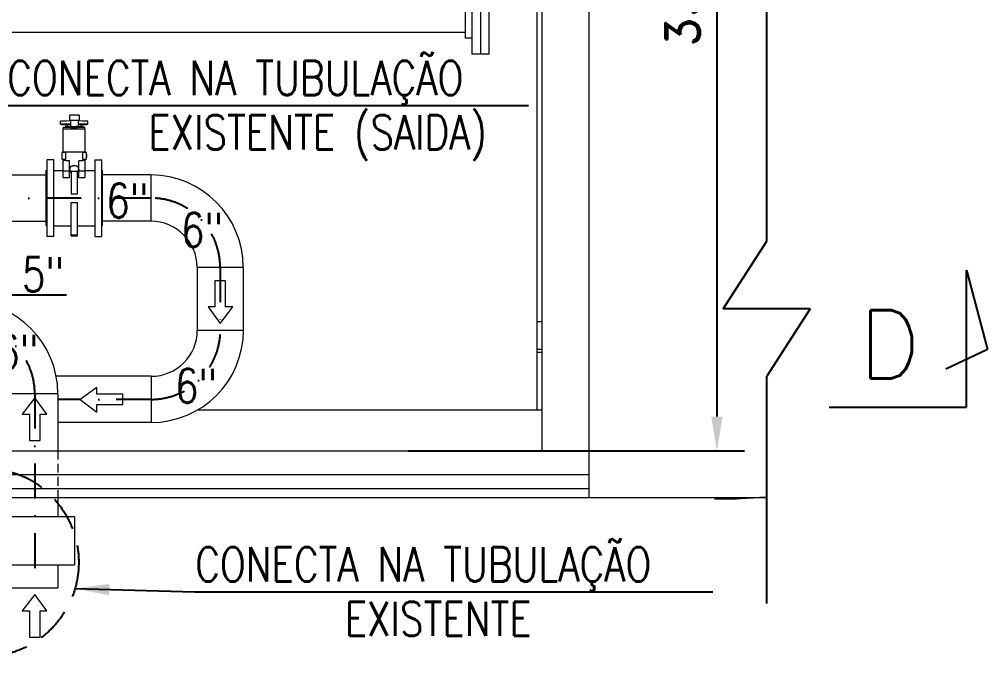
# Model space of a CAD drawing. Header units: millimetres. Extents: x -312439 to 477422, y -331570 to 212570.
# Drawn here: x 350492 to 354022, y 197625 to 199947 of the extents above; entities that cross this region are included whole.
import ezdxf
from ezdxf.enums import TextEntityAlignment as Align

# ---------------------------------------------------------------- set-up
doc = ezdxf.new("R2010")
doc.units = ezdxf.units.MM
doc.linetypes.add('DASHDOT', pattern=[25.4, 12.7, -6.35, 0, -6.35])
doc.linetypes.add('HIDDEN', pattern=[9.525, 6.35, -3.175])
for name, color, linetype in [('2', 2, 'Continuous'), ('ARCONDTEXTO', 4, 'Continuous'), ('TEXTO FORMATO', 4, 'Continuous')]:
    doc.layers.add(name, color=color, linetype=linetype)
doc.styles.add('ROMAND', font='ROMAND.SHX')
doc.styles.add('ROMANS', font='romans.shx', dxfattribs={"height": 187.5})
doc.dimstyles.new('1-50 (MILIMETRO)', dxfattribs={"dimscale": 0, "dimtxt": 125, "dimasz": 125, "dimexe": 100, "dimexo": 100, "dimgap": 50, "dimtad": 0, "dimdec": 0, "dimzin": 0, "dimdsep": 46, "dimtxsty": 'ROMAND', "dimcen": -390, "dimclrd": 1, "dimclre": 1, "dimclrt": 3, "dimadec": 0, "dimazin": 0, "dimtfac": 1, "dimtdec": 0, "dimtix": 1, "dimtmove": 2, "dimatfit": 2, "dimfxl": 1, "dimtvp": 1, "dimtolj": 1, "dimtzin": 0, "dimarcsym": 0})

# ---------------------------------------------------------------- blocks, each defined once
blk = doc.blocks.new('*D13')
at = {"color": 1, "lineweight": -2, "transparency": 16777216}
for p, q in [((351909.8, 201748.8), (353135.2, 201748.8)), ((353035.2, 201623.8), (353035.2, 198499.4)), ((351909.8, 198374.4), (353135.2, 198374.4))]:
    blk.add_line(p, q, dxfattribs=at)
at = {"color": 1, "transparency": 16777216}
for points in [[(353014.4, 201623.8), (353056, 201623.8), (353035.2, 201748.8)], [(353014.4, 198499.4), (353056, 198499.4), (353035.2, 198374.4)]]:
    blk.add_solid(points, dxfattribs=at)
at = {"layer": 'Defpoints', "color": 0, "transparency": 16777216}
for p in [(351809.8, 201748.8), (351809.8, 198374.4), (353035.2, 198374.4)]:
    blk.add_point(p, dxfattribs=at)
at = {"color": 3, "transparency": 16777216, "insert": (352910.2, 200061.6), "char_height": 125, "attachment_point": 5, "rotation": 90, "style": 'ROMAND'}
blk.add_mtext('\\A1;3374', dxfattribs=at)

msp = doc.modelspace()

# ---------------------------------------------------------------- linework, layer by layer
at = {"color": 1, "linetype": 'Continuous', "lineweight": 0}
for p, q in [((352568.512, 203569.437, 0), (352568.512, 198204.437, 0)), ((352378.512, 200578.55, 0), (352378.512, 198524.437, 0)), ((352398.512, 198374.437, 0), (352398.512, 200578.55, 0)), ((352398.512, 198844.062, 0), (352378.512, 198844.062, 0)), ((352398.512, 198744.062, 0), (352378.512, 198744.062, 0)), ((352378.512, 198734.062, 0), (352398.512, 198734.062, 0)), ((350972.664, 198646.058, 0), (350972.664, 198477.758, 0)), ((350548.512, 198567.834, 0), (350502.212, 198507.756, 0)), ((350592.366, 198507.756, 0), (350548.512, 198567.834, 0)), ((351143.677, 198524.437, 0), (352398.512, 198524.437, 0)), ((350502.212, 198507.756, 0), (350529.335, 198507.756, 0)), ((350529.335, 198507.756, 0), (350529.335, 198412.437, 0)), ((350567.69, 198412.437, 0), (350567.69, 198507.756, 0)), ((350567.69, 198507.756, 0), (350592.366, 198507.756, 0)), ((350529.335, 198412.437, 0), (350567.69, 198412.437, 0)), ((341758.512, 198374.437, 0), (352398.512, 198374.437, 0)), ((352568.512, 198286.445, 0), (341758.512, 198286.445, 0)), ((352568.512, 198236.445, 0), (341758.512, 198236.445, 0)), ((341588.512, 198204.437, 0), (353216.986, 198204.437, 0)), ((353025.966, 198200.059, 0), (353088.95, 198199.994, 0)), ((353089.077, 198200.351, 0), (353026.15, 198200.416, 0)), ((353216.986, 198205.713, 0), (353114.809, 198200.834, 0)), ((353120.654, 198200.59, 0), (353216.986, 198205.19, 0)), ((350548.512, 197851.164, 0), (350502.212, 197791.086, 0)), ((350592.366, 197791.086, 0), (350548.512, 197851.164, 0)), ((350502.212, 197791.086, 0), (350529.335, 197791.086, 0)), ((350529.335, 197791.086, 0), (350529.335, 197695.766, 0)), ((350567.69, 197695.766, 0), (350567.69, 197791.086, 0)), ((350567.69, 197791.086, 0), (350592.366, 197791.086, 0)), ((350529.335, 197695.766, 0), (350567.69, 197695.766, 0))]:
    msp.add_line(p, q, dxfattribs=at)
at = {"color": 5, "linetype": 'Continuous', "lineweight": 0}
for p, q in [((352141.733, 200302.658, 0), (352141.733, 199819.658, 0)), ((352173.533, 200302.658, 0), (352173.533, 199819.658, 0)), ((352205.333, 199819.658, 0), (352205.333, 200302.658, 0)), ((352117.933, 200243.658, 0), (352117.933, 199878.658, 0)), ((352117.933, 199899.258, 0), (347242.183, 199899.258, 0)), ((352141.733, 199878.658, 0), (352117.933, 199878.658, 0)), ((352205.333, 199819.658, 0), (352141.733, 199819.658, 0)), ((350642.389, 199564.202, 0), (350642.389, 199575.867, 0)), ((350674.889, 199597.903, 0), (350674.889, 199579.392, 0)), ((350709.889, 199597.903, 0), (350674.889, 199597.903, 0)), ((350674.889, 199579.392, 0), (350709.889, 199579.392, 0)), ((350678.063, 199579.392, 0), (350678.063, 199576.284, 0)), ((350678.389, 199579.392, 0), (350678.389, 199553.826, 0)), ((350706.389, 199579.392, 0), (350706.389, 199553.826, 0)), ((350706.715, 199579.392, 0), (350706.715, 199576.284, 0)), ((350709.889, 199597.903, 0), (350709.889, 199579.392, 0)), ((350742.389, 199564.202, 0), (350742.389, 199575.867, 0)), ((350652.389, 199547.834, 0), (350732.389, 199547.834, 0)), ((350652.389, 199464.408, 0), (350652.389, 199547.834, 0)), ((350653.327, 199553.303, 0), (350678.93, 199553.303, 0)), ((350653.327, 199547.834, 0), (350653.327, 199553.303, 0)), ((350661.831, 199556.894, 0), (350659.389, 199553.303, 0)), ((350661.831, 199556.894, 0), (350678.389, 199556.894, 0)), ((350667.389, 199564.202, 0), (350678.389, 199564.202, 0)), ((350667.389, 199556.894, 0), (350667.389, 199564.202, 0)), ((350705.848, 199553.303, 0), (350731.452, 199553.303, 0)), ((350706.389, 199564.202, 0), (350717.389, 199564.202, 0)), ((350706.389, 199556.894, 0), (350722.948, 199556.894, 0)), ((350717.389, 199556.894, 0), (350717.389, 199564.202, 0)), ((350722.948, 199556.894, 0), (350725.389, 199553.303, 0)), ((350731.452, 199547.834, 0), (350731.452, 199553.303, 0)), ((350732.389, 199464.408, 0), (350732.389, 199547.834, 0)), ((350652.389, 199464.408, 0), (350732.389, 199464.408, 0)), ((350654.389, 199464.408, 0), (350654.389, 199461.102, 0)), ((350730.389, 199464.408, 0), (350730.389, 199461.102, 0)), ((350591.989, 199434.908, 0), (350591.989, 199155.908, 0)), ((350617.389, 199434.908, 0), (350591.989, 199434.908, 0)), ((350617.389, 199155.908, 0), (350617.389, 199434.908, 0)), ((350647.12, 199454.889, 0), (350647.12, 199443.828, 0)), ((350647.276, 199461.102, 0), (350647.276, 199437.665, 0)), ((350661.993, 199461.102, 0), (350647.276, 199461.102, 0)), ((350647.276, 199437.665, 0), (350661.993, 199437.665, 0)), ((350652.389, 199370.659, 0), (350652.389, 199432.408, 0)), ((350652.389, 199432.408, 0), (350654.389, 199432.408, 0)), ((350654.389, 199437.665, 0), (350654.389, 199432.408, 0)), ((350661.993, 199437.665, 0), (350661.993, 199461.102, 0)), ((350675.389, 199370.659, 0), (350675.389, 199431.047, 0)), ((350709.389, 199370.659, 0), (350709.389, 199431.047, 0)), ((350721.877, 199461.102, 0), (350721.877, 199437.665, 0)), ((350737.502, 199461.102, 0), (350721.877, 199461.102, 0)), ((350721.877, 199437.665, 0), (350737.502, 199437.665, 0)), ((350730.389, 199437.665, 0), (350730.389, 199432.408, 0)), ((350730.389, 199432.408, 0), (350732.389, 199432.408, 0)), ((350732.389, 199370.659, 0), (350732.389, 199432.408, 0)), ((350737.502, 199437.665, 0), (350737.502, 199461.102, 0)), ((350737.658, 199443.828, 0), (350737.658, 199454.889, 0)), ((350767.389, 199434.908, 0), (350767.389, 199155.908, 0)), ((350767.389, 199434.908, 0), (350792.789, 199434.908, 0)), ((350792.789, 199155.908, 0), (350792.789, 199434.908, 0)), ((350590.389, 199395.308, 0), (350591.989, 199396.908, 0)), ((350590.389, 199195.508, 0), (350590.389, 199395.308, 0)), ((350617.389, 199396.408, 0), (350652.389, 199396.408, 0)), ((350652.389, 199395.182, 0), (350675.389, 199395.182, 0)), ((350680.889, 199393.315, 0), (350680.889, 199310.962, 0)), ((350680.889, 199393.315, 0), (350703.889, 199393.315, 0)), ((350703.889, 199310.962, 0), (350703.889, 199393.315, 0)), ((350709.389, 199395.182, 0), (350732.389, 199395.182, 0)), ((350732.389, 199396.408, 0), (350767.389, 199396.408, 0)), ((350794.389, 199395.308, 0), (350792.789, 199396.908, 0)), ((350794.389, 199395.308, 0), (350794.389, 199195.508, 0)), ((350407.743, 199379.558, 0), (350590.389, 199379.558, 0)), ((350652.389, 199370.659, 0), (350675.389, 199370.659, 0)), ((350709.389, 199370.659, 0), (350732.389, 199370.659, 0)), ((350971.824, 199379.558, 0), (350794.389, 199379.558, 0)), ((350971.824, 199379.558, 0), (350971.824, 199211.258, 0)), ((350680.889, 199310.962, 0), (350703.889, 199310.962, 0)), ((350680.889, 199158.079, 0), (350680.889, 199279.853, 0)), ((350680.889, 199279.853, 0), (350703.889, 199279.853, 0)), ((350703.889, 199158.079, 0), (350703.889, 199279.853, 0)), ((350407.743, 199211.258, 0), (350590.389, 199211.258, 0)), ((350590.389, 199195.508, 0), (350591.989, 199193.908, 0)), ((350617.389, 199194.408, 0), (350680.889, 199194.408, 0)), ((350703.889, 199194.408, 0), (350767.389, 199194.408, 0)), ((350794.389, 199195.508, 0), (350792.789, 199193.908, 0)), ((350971.824, 199211.258, 0), (350794.389, 199211.258, 0)), ((350617.389, 199155.908, 0), (350591.989, 199155.908, 0)), ((350680.889, 199161.035, 0), (350703.889, 199161.035, 0)), ((350680.889, 199158.079, 0), (350703.889, 199158.079, 0)), ((350767.389, 199155.908, 0), (350792.789, 199155.908, 0)), ((351308.424, 199042.958, 0), (351140.124, 199042.958, 0)), ((351140.124, 199042.958, 0), (351140.124, 198814.358, 0)), ((351308.424, 199042.958, 0), (351308.424, 198814.358, 0)), ((351140.124, 198814.358, 0), (351309.264, 198814.358, 0)), ((350972.664, 198646.058, 0), (350626.586, 198646.058, 0)), ((350972.664, 198646.058, 0), (350972.664, 198477.758, 0)), ((350632.662, 198582.389, 0), (350464.362, 198582.389, 0)), ((350632.662, 198582.389, 0), (350632.662, 198374.437, 0)), ((350972.664, 198477.758, 0), (350632.662, 198477.758, 0)), ((350632.662, 198204.437, 0), (350632.662, 198133.365, 0)), ((350692.662, 198133.365, 0), (350404.362, 198133.365, 0)), ((350692.662, 198133.365, 0), (350692.662, 197959.624, 0)), ((350404.362, 197959.624, 0), (350692.662, 197959.624, 0)), ((350632.662, 197959.624, 0), (350632.662, 197875.031, 0)), ((350464.362, 197875.031, 0), (350632.662, 197875.031, 0))]:
    msp.add_line(p, q, dxfattribs=at)
at = {"color": 2}
for p, q in [((353216.986, 199138.434, 0), (353216.986, 200127.173, 0)), ((353058.412, 198892.268, 0), (353216.986, 199138.434, 0)), ((353375.56, 198892.268, 0), (353058.412, 198892.268, 0)), ((353375.56, 198892.268, 0), (353216.986, 198646.103, 0)), ((353216.986, 197817.869, 0), (353216.986, 198646.103, 0))]:
    msp.add_line(p, q, dxfattribs=at)
at = {"color": 6, "linetype": 'DASHDOT', "ltscale": 10}
for p, q in [((350971.824, 199295.408, 0), (347628.578, 199295.408, 0)), ((351224.274, 199042.958, 0), (351224.274, 198814.358, 0)), ((350548.512, 198582.389, 0), (350548.512, 197875.031, 0)), ((350972.664, 198561.908, 0), (350632.662, 198561.908, 0))]:
    msp.add_line(p, q, dxfattribs=at)
at = {"color": 4, "linetype": 'Continuous', "lineweight": 0}
for p, q in [((351205.096, 198994.311, 0), (351205.096, 198898.992, 0)), ((351243.451, 198994.311, 0), (351205.096, 198994.311, 0)), ((351243.451, 198898.992, 0), (351243.451, 198994.311, 0)), ((351180.419, 198898.992, 0), (351224.274, 198838.914, 0)), ((351205.096, 198898.992, 0), (351180.419, 198898.992, 0)), ((351224.274, 198838.914, 0), (351270.573, 198898.992, 0)), ((351270.573, 198898.992, 0), (351243.451, 198898.992, 0)), ((350774.602, 198605.762, 0), (350714.524, 198561.908, 0)), ((350774.602, 198581.085, 0), (350774.602, 198605.762, 0)), ((350869.921, 198581.085, 0), (350774.602, 198581.085, 0)), ((350869.921, 198542.73, 0), (350869.921, 198581.085, 0)), ((350714.524, 198561.908, 0), (350774.602, 198515.608, 0)), ((350774.602, 198542.73, 0), (350869.921, 198542.73, 0)), ((350774.602, 198515.608, 0), (350774.602, 198542.73, 0))]:
    msp.add_line(p, q, dxfattribs=at)
at = {"color": 1, "linetype": 'HIDDEN', "lineweight": 0, "ltscale": 5}
msp.add_line((350632.662, 198374.437, 0), (350632.662, 198204.437, 0), dxfattribs=at)
at = {"color": 1, "linetype": 'HIDDEN', "ltscale": 20}
msp.add_circle((350365.299, 197967.951, 0), 343.354, dxfattribs=at)
at = {"color": 5, "linetype": 'Continuous', "lineweight": 0}
for centre, radius, start, end in [((350971.824, 199042.958, 0), 336.6, 0, 90), ((350971.824, 199042.958, 0), 168.3, 0, 90), ((350296.062, 198582.389, 0), 336.6, 0, 90), ((350972.664, 198814.358, 0), 168.3, 270, 0), ((350972.664, 198814.358, 0), 336.6, 270, 0)]:
    msp.add_arc(centre, radius, start, end, dxfattribs=at)
at = {"color": 6, "linetype": 'DASHDOT', "ltscale": 10}
for centre, start, end in [((350971.824, 199042.958, 0), 0, 90), ((350296.062, 198582.389, 0), 0, 90), ((350972.664, 198814.358, 0), 270, 0)]:
    msp.add_arc(centre, 252.45, start, end, dxfattribs=at)
at = {"color": 5, "linetype": 'Continuous', "lineweight": 0}
for centre, major_axis, ratio, start_param, end_param in [((350692.389, 199575.867, 0), (50, 0), 0.00871634, 1.85459044, 3.14159265), ((350692.389, 199575.867, 0), (50, 0), 0.00871634, 0, 1.28700222), ((350692.389, 199564.202, 0), (-50, 0), 0.00871634, 4.99618309, 7.33038286), ((350692.389, 199558.187, 0), (-14, 0), 0.13557255, 0, 3.14159265), ((350692.389, 199553.826, 0), (14, 0), 0.13557255, 3.14159265, 6.28318531), ((350692.389, 199564.202, 0), (-50, 0), 0.00871634, 2.0943951, 4.42859487), ((350692.389, 199123.919, 0), (0, -307.977), 0.12338598, 3.54129, 3.59744803), ((350692.389, 199123.919, 0), (0, -307.977), 0.12338598, 2.68573728, 2.74189531)]:
    msp.add_ellipse(centre, major_axis=major_axis, ratio=ratio, start_param=start_param, end_param=end_param, dxfattribs=at)
at = {"color": 1, "linetype": 'Continuous', "lineweight": 0}
for major_axis, start_param, end_param in [((42.143, 0), 4.69074359, 5.53166085), ((-34.143, 0), 1.54777516, 2.3900682)]:
    msp.add_ellipse((353089.863, 198201.874, 0), major_axis=major_axis, ratio=0.04461774, start_param=start_param, end_param=end_param, dxfattribs=at)
at = {"color": 5, "linetype": 'Continuous', "lineweight": 0}
for points, knots in [([(350675.389, 199431.047, 0), (350675.062, 199431.06, 0), (350674.737, 199431.073, 0), (350673.302, 199431.134, 0), (350672.222, 199431.184, 0), (350670.148, 199431.288, 0), (350669.152, 199431.342, 0), (350667.26, 199431.45, 0), (350666.362, 199431.504, 0), (350664.676, 199431.611, 0), (350663.858, 199431.665, 0), (350662.297, 199431.773, 0), (350661.553, 199431.827, 0), (350660.158, 199431.93, 0), (350659.507, 199431.98, 0), (350658.312, 199432.075, 0), (350657.768, 199432.119, 0), (350656.798, 199432.199, 0), (350656.372, 199432.235, 0), (350655.642, 199432.297, 0), (350655.339, 199432.324, 0), (350654.858, 199432.366, 0), (350654.68, 199432.382, 0), (350654.446, 199432.403, 0), (350654.389, 199432.408, 0), (350654.389, 199432.408, 0)], [131.44454629, 131.44454629, 131.44454629, 131.44454629, 132.48132708, 132.48132708, 136.06190685, 136.06190685, 139.64248662, 139.64248662, 143.22306639, 143.22306639, 146.80363838, 146.80363838, 150.38421038, 150.38421038, 153.96478237, 153.96478237, 157.54535437, 157.54535437, 161.12592636, 161.12592636, 164.70649836, 164.70649836, 168.28707035, 168.28707035, 171.86764235, 171.86764235, 171.86764235, 171.86764235]), ([(350730.389, 199432.408, 0), (350730.389, 199432.408, 0), (350730.333, 199432.403, 0), (350730.098, 199432.382, 0), (350729.92, 199432.366, 0), (350729.439, 199432.324, 0), (350729.136, 199432.297, 0), (350728.406, 199432.235, 0), (350727.98, 199432.199, 0), (350727.01, 199432.119, 0), (350726.467, 199432.075, 0), (350725.272, 199431.98, 0), (350724.62, 199431.93, 0), (350723.226, 199431.827, 0), (350722.482, 199431.773, 0), (350720.92, 199431.665, 0), (350720.102, 199431.611, 0), (350718.416, 199431.504, 0), (350717.519, 199431.45, 0), (350715.626, 199431.342, 0), (350714.631, 199431.288, 0), (350712.556, 199431.184, 0), (350711.477, 199431.134, 0), (350710.042, 199431.073, 0), (350709.717, 199431.06, 0), (350709.389, 199431.047, 0)], [57.28921412, 57.28921412, 57.28921412, 57.28921412, 60.86978611, 60.86978611, 64.45035811, 64.45035811, 68.0309301, 68.0309301, 71.6115021, 71.6115021, 75.19207409, 75.19207409, 78.77264609, 78.77264609, 82.35321808, 82.35321808, 85.93379008, 85.93379008, 89.51436985, 89.51436985, 93.09494962, 93.09494962, 96.67552939, 96.67552939, 97.71231018, 97.71231018, 97.71231018, 97.71231018]), ([(350681.378, 199393.315, 0), (350680.966, 199393.453, 0), (350680.564, 199393.605, 0), (350679.581, 199394.029, 0), (350679.016, 199394.321, 0), (350678.219, 199394.835, 0), (350677.962, 199395.019, 0), (350677.469, 199395.42, 0), (350677.232, 199395.637, 0), (350676.8, 199396.094, 0), (350676.598, 199396.338, 0), (350676.232, 199396.869, 0), (350676.068, 199397.154, 0), (350675.8, 199397.754, 0), (350675.696, 199398.068, 0), (350675.557, 199398.705, 0), (350675.523, 199399.028, 0), (350675.523, 199399.66, 0), (350675.557, 199399.983, 0), (350675.637, 199400.35, 0), (350675.648, 199400.398, 0), (350675.66, 199400.446, 0)], [10.93750643, 10.93750643, 10.93750643, 10.93750643, 12.2855599, 12.2855599, 14.33315322, 14.33315322, 15.35694987, 15.35694987, 16.38074653, 16.38074653, 17.32842798, 17.32842798, 18.27610943, 18.27610943, 19.22379089, 19.22379089, 20.17147234, 20.17147234, 21.11915379, 21.11915379, 21.26267195, 21.26267195, 21.26267195, 21.26267195]), ([(350677.602, 199407.62, 0), (350677.654, 199407.8, 0), (350677.717, 199407.977, 0), (350677.915, 199408.452, 0), (350678.068, 199408.741, 0), (350678.414, 199409.28, 0), (350678.606, 199409.531, 0), (350679.19, 199410.201, 0), (350679.622, 199410.583, 0), (350680.548, 199411.262, 0), (350681.043, 199411.56, 0), (350682.085, 199412.089, 0), (350682.631, 199412.321, 0), (350683.763, 199412.729, 0), (350684.348, 199412.906, 0), (350686.147, 199413.364, 0), (350687.4, 199413.574, 0), (350689.915, 199413.845, 0), (350691.176, 199413.905, 0), (350693.602, 199413.905, 0), (350694.863, 199413.845, 0), (350697.378, 199413.574, 0), (350698.631, 199413.364, 0), (350700.43, 199412.906, 0), (350701.016, 199412.729, 0), (350702.147, 199412.321, 0), (350702.693, 199412.089, 0), (350703.735, 199411.56, 0), (350704.23, 199411.262, 0), (350705.157, 199410.583, 0), (350705.588, 199410.201, 0), (350706.173, 199409.531, 0), (350706.364, 199409.28, 0), (350706.71, 199408.741, 0), (350706.864, 199408.452, 0), (350707.061, 199407.977, 0), (350707.124, 199407.8, 0), (350707.176, 199407.62, 0)], [19.61044159, 19.61044159, 19.61044159, 19.61044159, 20.1459077, 20.1459077, 21.07701959, 21.07701959, 22.00813148, 22.00813148, 23.82803603, 23.82803603, 25.64794057, 25.64794057, 27.46784512, 27.46784512, 29.28774966, 29.28774966, 32.92755875, 32.92755875, 36.56736784, 36.56736784, 40.20717692, 40.20717692, 43.84698601, 43.84698601, 45.66689056, 45.66689056, 47.4867951, 47.4867951, 49.30669965, 49.30669965, 51.12660419, 51.12660419, 52.05771608, 52.05771608, 52.98882797, 52.98882797, 53.52429409, 53.52429409, 53.52429409, 53.52429409]), ([(350709.118, 199400.446, 0), (350709.13, 199400.398, 0), (350709.141, 199400.35, 0), (350709.221, 199399.983, 0), (350709.255, 199399.66, 0), (350709.255, 199399.028, 0), (350709.221, 199398.705, 0), (350709.082, 199398.068, 0), (350708.978, 199397.754, 0), (350708.71, 199397.154, 0), (350708.546, 199396.869, 0), (350708.18, 199396.338, 0), (350707.978, 199396.094, 0), (350707.546, 199395.637, 0), (350707.31, 199395.42, 0), (350706.816, 199395.019, 0), (350706.559, 199394.835, 0), (350705.762, 199394.321, 0), (350705.197, 199394.029, 0), (350704.214, 199393.605, 0), (350703.812, 199393.453, 0), (350703.4, 199393.315, 0)], [-21.26267195, -21.26267195, -21.26267195, -21.26267195, -21.11915379, -21.11915379, -20.17147234, -20.17147234, -19.22379089, -19.22379089, -18.27610943, -18.27610943, -17.32842798, -17.32842798, -16.38074653, -16.38074653, -15.35694987, -15.35694987, -14.33315322, -14.33315322, -12.2855599, -12.2855599, -10.93750643, -10.93750643, -10.93750643, -10.93750643]), ([(350675.389, 199390.518, 0), (350676.172, 199390.378, 0), (350676.971, 199390.245, 0), (350678.799, 199389.963, 0), (350679.838, 199389.819, 0), (350680.889, 199389.691, 0)], [98.77164859, 98.77164859, 98.77164859, 98.77164859, 101.28277937, 101.28277937, 104.4365483, 104.4365483, 104.4365483, 104.4365483]), ([(350703.889, 199389.691, 0), (350704.941, 199389.819, 0), (350705.979, 199389.963, 0), (350707.808, 199390.245, 0), (350708.606, 199390.378, 0), (350709.389, 199390.518, 0)], [127.07979622, 127.07979622, 127.07979622, 127.07979622, 130.23356515, 130.23356515, 132.74469592, 132.74469592, 132.74469592, 132.74469592])]:
    msp.add_open_spline(points, degree=3, knots=knots, dxfattribs=at)
at = {"layer": '2', "color": 2, "linetype": 'Continuous'}
for p, q in [((353944.316, 199033.143, 0), (354021.961, 198743.365, 0)), ((353944.316, 198533.143, 0), (353944.316, 199033.143, 0)), ((354021.961, 198743.365, 0), (353869.316, 198672.185, 0)), ((353444.316, 198533.143, 0), (353944.316, 198533.143, 0))]:
    msp.add_line(p, q, dxfattribs=at)

# ---------------------------------------------------------------- texts
at = {"layer": '2', "color": 2, "style": 'ROMANS'}
msp.add_text('D', height=250, dxfattribs=at).set_placement((353552.222, 198762.464, 0), align=Align.MIDDLE_LEFT)
at = {"layer": 'ARCONDTEXTO', "linetype": 'Continuous', "lineweight": -3, "style": 'ROMANS', "width": 0.8}
for s, p in [('CONECTA NA TUBULAÇÃO', (350448.018, 199670.688, 0)), ('EXISTENTE (SAIDA)', (350962.333, 199473.007, 0)), ('6"', (350809.048, 199223.466, 0)), ('6"', (351081.433, 199116.936, 0)), ('5"', (350501.934, 198955.168, 0)), ('6"', (350408.35, 198672.393, 0)), ('6"', (351059.603, 198548.771, 0)), ('CONECTA NA TUBULAÇÃO ', (351133.188, 197897.974, 0)), ('EXISTENTE', (351678.385, 197699.762, 0))]:
    msp.add_text(s, height=125, dxfattribs=at).set_placement(p)

# ---------------------------------------------------------------- dimensions: what is measured, and where the dimension line sits
dim = msp.add_linear_dim(base=(353035.202, 198374.437, 0), p1=(351809.752, 201748.812, 0), p2=(351809.752, 198374.437, 0), angle=90, dimstyle='1-50 (MILIMETRO)', override={"dimscale": 1})
dim.commit()
dim.dimension.update_dxf_attribs({"geometry": '*D13', "text_midpoint": (352910.202, 200061.625, 0)})

# ---------------------------------------------------------------- leaders
at = {"layer": 'TEXTO FORMATO'}
for points in [[(350351.222, 199295.414, 0), (350434.064, 199632.794, 0), (352348.235, 199632.794, 0)], [(350236.19, 199224.758, 0), (350452.57, 198942.283, 0), (350664.512, 198942.283, 0)], [(350695.066, 197872.319, 0), (351130.957, 197860.08, 0), (353019.689, 197860.08, 0)]]:
    msp.add_leader(points, dimstyle='1-50 (MILIMETRO)', override={"dimscale": 1}, dxfattribs=at)

doc.saveas('drawing.dxf')
